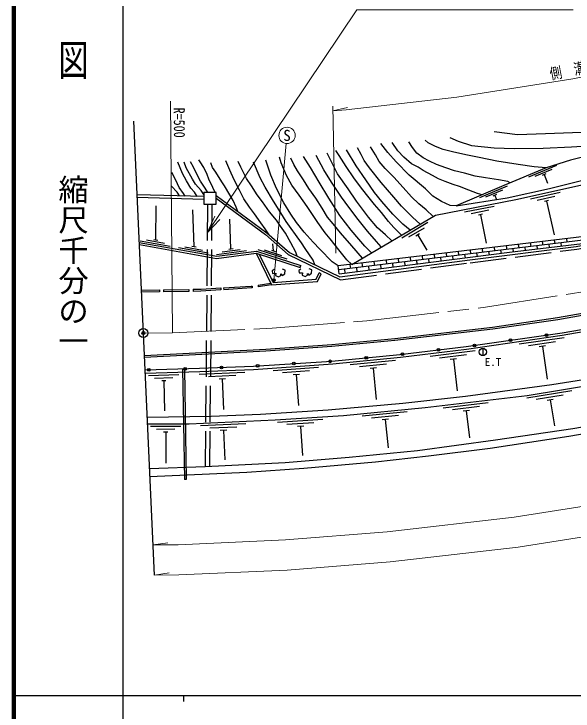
# Model space of a CAD drawing. Units: millimetres at full size, sheet at 1:1000; details may follow other scales. Extents: x 40000 to 680000, y 20000 to 380000.
# Drawn here: x 40000 to 132360, y 202409 to 317508 of the extents above; entities that cross this region are included whole.
import ezdxf
from ezdxf.enums import TextEntityAlignment as Align

# ---------------------------------------------------------------- set-up
doc = ezdxf.new("R2010")
doc.units = ezdxf.units.MM
doc.header["$LTSCALE"] = 1000
doc.header["$PDMODE"] = 32
doc.header["$PDSIZE"] = 500
doc.linetypes.add('CHAIN', pattern=[18.5, 12, -1.5, 3.5, -1.5])
doc.linetypes.add('DASHED', pattern=[7.5, 6, -1.5])
for name, color, linetype, lineweight in [('M-BGD', 7, 'Continuous', 25), ('M-BMK', 2, 'CHAIN', 13), ('M-BMK-OTRS', 5, 'Continuous', 25), ('M-BMK-SRVR', 3, 'Continuous', 25), ('M-STR-HTXT', 7, 'Continuous', 13), ('M-STR-STRC', 7, 'Continuous', 25), ('M-TTL', 2, 'Continuous', 140), ('M-TTL-BAND', 7, 'Continuous', 25)]:
    doc.layers.add(name, color=color, linetype=linetype, lineweight=lineweight)
doc.layers.add('M-OTRS', color=6, linetype='Continuous')
doc.styles.add('@ＭＳ ゴシック', font='')
doc.styles.add('ＭＳ ゴシック', font='')
doc.styles.get('@ＭＳ ゴシック').set_extended_font_data('@MS Gothic')
doc.styles.get('ＭＳ ゴシック').set_extended_font_data('MS Gothic')

# ---------------------------------------------------------------- blocks, each defined once
blk = doc.blocks.new('open_arrow')
at = {"color": 0, "linetype": 'Continuous', "lineweight": -2}
blk.add_lwpolyline([(7.5, 1.25), (0, 0), (7.5, -1.25)], dxfattribs=at)

msp = doc.modelspace()

# ---------------------------------------------------------------- hatches: boundary and pattern name
at = {"layer": 'M-STR-STRC'}
msp.add_hatch(color=256, dxfattribs=at).paths.add_polyline_path([(83134, 273659, -1), (82695, 273420, -0.41421), (82795, 273759, -0.41421)])

# ---------------------------------------------------------------- linework, layer by layer
at = {"layer": 'M-BGD'}
for p, q in [((129635, 292496), (125024, 290562)), ((128829, 291833), (126062, 290672)), ((127884, 291111), (127239, 290841)), ((127561, 290976), (128142, 289593)), ((121486, 289079), (116879, 287135)), ((120681, 288414), (117917, 287248)), ((130222, 288031), (125340, 286948)), ((71374, 287354), (60341, 287658)), ((71374, 286886), (60362, 287188)), ((119739, 287690), (119094, 287418)), ((119416, 287554), (119698, 286886)), ((129343, 287375), (126414, 286725)), ((128318, 286687), (127634, 286535)), ((127976, 286611), (129218, 281015)), ((63432, 280219), (63514, 285826)), ((119352, 285721), (114443, 284770)), ((69751, 279091), (69553, 285192)), ((118455, 285089), (115510, 284518)), ((117412, 284428), (116725, 284295)), ((117068, 284362), (117978, 279666)), ((75840, 278719), (75681, 283621)), ((108396, 283048), (104087, 280513)), ((107763, 282153), (105177, 280632)), ((106999, 281182), (106396, 280828)), ((106698, 281005), (108177, 278490)), ((60865, 280068), (65788, 279189)), ((61903, 280188), (64856, 279660)), ((63087, 280281), (63777, 280158)), ((125417, 279115), (125347, 279704)), ((127403, 279357), (127332, 279942)), ((129388, 279599), (129318, 280181)), ((130446, 279176), (130381, 279720)), ((131373, 279841), (131304, 280419)), ((67184, 278940), (72107, 278061)), ((68222, 279059), (71175, 278532)), ((69406, 279153), (70096, 279030)), ((74391, 278229), (77366, 278614)), ((75493, 278674), (76187, 278764)), ((80310, 278594), (85066, 277050)), ((81354, 278571), (84207, 277645)), ((82873, 278393), (82792, 279540)), ((117476, 278146), (117404, 278751)), ((119461, 278388), (119389, 278989)), ((121447, 278630), (121375, 279228)), ((122502, 278227), (122439, 278751)), ((123432, 278872), (123361, 279466)), ((124488, 278464), (124425, 278993)), ((126474, 278701), (126410, 279236)), ((128460, 278939), (128395, 279478)), ((73437, 277804), (78396, 278444)), ((82540, 278501), (83206, 278285)), ((107550, 276935), (107475, 277560)), ((109535, 277177), (109460, 277798)), ((111520, 277419), (111446, 278036)), ((112581, 276975), (112513, 277541)), ((113506, 277662), (113432, 278275)), ((114565, 277226), (114498, 277783)), ((115491, 277904), (115418, 278513)), ((116549, 277477), (116483, 278025)), ((118533, 277729), (118469, 278267)), ((120518, 277980), (120454, 278509)), ((97623, 275724), (97546, 276369)), ((99609, 275967), (99532, 276607)), ((101594, 276209), (101517, 276845)), ((102660, 275719), (102586, 276330)), ((103579, 276451), (103503, 277084)), ((104644, 275970), (104572, 276572)), ((105564, 276693), (105489, 277322)), ((106628, 276221), (106557, 276814)), ((108612, 276472), (108542, 277056)), ((110597, 276724), (110528, 277298)), ((87258, 275653), (87367, 275988)), ((93731, 274588), (93574, 275892)), ((94723, 274714), (94645, 275361)), ((95638, 275482), (95560, 276131)), ((96707, 274965), (96631, 275603)), ((98691, 275216), (98616, 275845)), ((100676, 275467), (100601, 276088)), ((90765, 274625), (90429, 274786)), ((80319, 272734), (82431, 273051)), ((61062, 271926), (64018, 271967)), ((64018, 271967), (64023, 271619)), ((64711, 271976), (68883, 272034)), ((64711, 271976), (64716, 271628)), ((68888, 271684), (64716, 271628)), ((68883, 272034), (68888, 271684)), ((69595, 272044), (69600, 271693)), ((74161, 272260), (74183, 271930)), ((74639, 272289), (74661, 271962)), ((79333, 272587), (79377, 272287)), ((80319, 272734), (80363, 272433)), ((82572, 272760), (80363, 272433)), ((64023, 271619), (61077, 271580)), ((130866, 264048), (123445, 262964)), ((129447, 263386), (124994, 262735)), ((127805, 262691), (126766, 262539)), ((127285, 262615), (128074, 257216)), ((116203, 261874), (108758, 260963)), ((117458, 262294), (117458, 261094)), ((103006, 260282), (95541, 259559)), ((114768, 261245), (110302, 260699)), ((113111, 260589), (112069, 260461)), ((112590, 260525), (113233, 255265)), ((90310, 259118), (82828, 258599)), ((101556, 259690), (97077, 259256)), ((99883, 259075), (98838, 258974)), ((99360, 259025), (99860, 253866)), ((67232, 257902), (62234, 257762)), ((67868, 258922), (68149, 240619)), ((68181, 258931), (68462, 240624)), ((78115, 258313), (70622, 257995)), ((88845, 258565), (84356, 258254)), ((87155, 257997), (86108, 257924)), ((86631, 257961), (86986, 252842)), ((66245, 257424), (63246, 257340)), ((65108, 256942), (64408, 256923)), ((64758, 256932), (64895, 251985)), ((76636, 257800), (72140, 257609)), ((74931, 257277), (73882, 257232)), ((74407, 257255), (74621, 252216)), ((132139, 255276), (124736, 254070)), ((130730, 254591), (126289, 253867)), ((118326, 253315), (110878, 252431)), ((129100, 253869), (128064, 253700)), ((128582, 253785), (129276, 249522)), ((116889, 252691), (112420, 252161)), ((104983, 251798), (97518, 251074)), ((103533, 251205), (99054, 250771)), ((115229, 252041), (114186, 251918)), ((114708, 251979), (115235, 247530)), ((78321, 249817), (70829, 249480)), ((91023, 250552), (83539, 250059)), ((89555, 250004), (85065, 249709)), ((101860, 250590), (100814, 250489)), ((101337, 250540), (101791, 245856)), ((67563, 249390), (62563, 249365)), ((66566, 248935), (63566, 248920)), ((76843, 249300), (72348, 249098)), ((75140, 248773), (74091, 248726)), ((74616, 248749), (74835, 243869)), ((87864, 249442), (86816, 249373)), ((87340, 249407), (87658, 244582)), ((65418, 248479), (64718, 248475)), ((65068, 248477), (65094, 243352)), ((68462, 240624), (68149, 240619))]:
    msp.add_line(p, q, dxfattribs=at)
at = {"layer": 'M-BGD', "linetype": 'DASHED'}
for p, q in [((71985, 286101), (71592, 242813)), ((72702, 286101), (72309, 242847))]:
    msp.add_line(p, q, dxfattribs=at)
at = {"layer": 'M-BGD'}
for points in [[(112003, 297085), (113389, 296478), (115568, 295809), (119335, 295389), (122604, 295296), (127423, 295360), (132092, 295547), (137385, 295897), (140008, 296128), (142120, 296459), (145131, 296959), (148084, 297586), (150238, 298241), (152220, 298915), (155157, 300074), (159699, 301800), (162460, 303139), (165282, 304701), (167564, 306050)], [(61570, 260828), (81618, 261883), (92513, 262635), (102932, 263628), (119080, 265501), (129855, 267082), (148729, 270413), (165898, 274041), (185407, 278990), (212473, 286590), (226690, 290684), (238152, 293864), (245903, 295815), (251399, 297075), (258870, 298508), (265656, 299687), (273562, 300852), (279243, 301561), (285794, 302244), (295172, 302909), (307498, 303393), (322175, 303242), (330520, 302815)], [(119350, 298113), (123157, 297582), (127804, 297750), (133739, 297974), (139047, 298484), (142945, 298819), (148036, 299591), (151521, 300299), (154554, 301401), (160013, 303786)], [(61557, 261122), (81600, 262177), (92489, 262928), (102901, 263920), (119042, 265793), (129808, 267372), (148673, 270702), (165831, 274328), (185331, 279274), (212393, 286873), (226610, 290967), (238077, 294149), (245835, 296101), (251338, 297363), (258817, 298798), (265609, 299977), (273522, 301143), (279210, 301854), (281209, 302062)], [(61665, 258750), (70661, 259000), (79561, 259378), (92531, 260166), (103756, 261288), (114711, 262585), (130572, 264860), (148107, 267908), (164411, 271434), (183821, 276273), (200070, 280806), (214808, 285057), (228718, 288866), (241499, 292330), (250736, 294456), (259492, 296176), (273430, 298372), (283317, 299607), (289547, 300178), (299085, 300761), (310546, 301042), (327808, 300829)], [(61690, 258197), (70680, 258448), (79589, 258826), (92657, 259732), (103849, 260816), (114782, 262153), (130576, 264460), (148247, 267565), (164459, 271037), (183929, 275909), (200136, 280424), (214958, 284525), (229008, 288543), (241608, 291960), (250826, 294046), (259530, 295784), (273427, 297974), (283352, 299183), (289582, 299770), (299078, 300365), (310596, 300661), (327808, 300276)], [(113039, 285841), (112052, 285856), (110633, 286560), (109203, 287438), (107963, 288608), (105304, 290884), (103119, 293102), (101763, 294633), (100630, 296104)], [(117335, 287653), (116592, 287864), (115147, 288436), (113603, 289014), (112573, 289367), (111215, 289844), (110158, 290307), (109163, 290837), (107624, 291648), (106753, 292208), (105649, 292784), (104384, 293851), (103412, 294890), (102485, 296284)], [(121989, 289614), (121589, 289844), (120064, 290135), (117874, 290461), (116179, 290729), (114400, 291221), (112751, 291583), (111331, 292074), (109786, 292637), (108663, 293180), (107615, 293771), (106575, 294522), (105827, 295433), (105216, 296383)], [(127911, 292099), (125920, 292288), (123298, 292661), (119781, 293204), (116845, 293787), (114906, 294178), (112688, 294668), (110929, 295133), (109635, 295601), (108451, 296207), (107932, 296645)], [(103996, 280982), (102758, 282274), (101891, 283242), (100734, 284726), (99587, 286041), (98653, 287127), (97438, 288717), (96171, 290474), (94873, 292324), (93743, 294121), (93199, 294951)], [(105431, 281826), (104220, 282807), (102578, 284448), (100774, 286518), (99564, 288019), (98125, 290108), (96546, 292404), (94956, 295062)], [(107116, 282817), (105864, 283970), (104004, 285790), (102767, 287231), (100641, 289676), (98713, 292098), (97880, 293319), (97339, 294274), (96778, 295414)], [(109246, 284070), (108102, 285146), (106870, 286146), (105697, 287310), (104313, 288839), (102727, 290536), (101308, 291973), (100358, 293158), (99730, 294263), (98911, 295540)], [(95796, 276159), (94999, 276937), (93676, 278582), (92214, 280363), (91385, 281365), (90190, 283074), (88420, 285722), (87121, 287563), (85910, 289217), (84999, 290835), (84160, 292945), (83870, 293862)], [(97563, 277198), (95793, 279228), (93965, 281379), (92733, 282834), (91806, 283933), (90917, 285423), (89871, 287074), (88732, 288663), (87833, 290095), (86819, 291581), (86247, 292662), (85761, 293717)], [(99054, 278075), (97938, 279162), (96996, 280298), (95730, 281809), (93847, 284221), (92013, 287079), (90432, 289746), (89000, 292138), (87850, 293996)], [(100683, 279034), (99915, 279928), (98418, 281626), (96850, 283567), (95318, 285598), (94104, 287251), (92437, 289734), (91175, 291790), (89942, 294160)], [(102421, 280055), (101394, 281023), (100058, 282210), (98551, 283965), (96584, 286585), (95199, 288639), (93437, 291100), (91757, 294534)], [(70257, 287385), (69843, 288107), (69238, 288769), (68528, 289933), (67849, 291160), (67049, 293028)], [(71374, 287710), (70934, 288359), (70003, 289403), (69491, 290213), (68458, 292094), (68125, 293039)], [(72032, 288034), (71595, 288768), (70842, 289915), (70101, 291277), (69643, 292218), (69182, 293102)], [(73250, 288034), (72849, 288874), (72218, 290213), (71914, 290982), (71354, 292133), (70759, 293097), (70517, 293421)], [(76996, 284895), (76725, 285612), (76213, 286694), (75686, 287618), (74755, 289150), (74334, 289815), (73376, 291376), (72825, 292180), (72523, 292938)], [(82139, 281047), (81527, 282048), (80770, 283022), (79716, 284531), (78926, 285617), (77996, 286970), (77270, 288406), (76391, 290119), (75671, 291739), (74999, 293240)], [(86771, 277514), (86549, 278198), (85751, 279732), (84870, 281294), (84058, 282480), (83383, 283460), (82238, 284852), (81048, 286491), (80178, 287665), (79267, 289154), (78442, 290332), (77496, 292212), (77037, 293148)], [(89682, 276101), (89419, 276845), (88117, 278773), (87494, 279728), (86526, 281111), (85819, 282085), (84968, 283243), (84112, 284658), (82888, 286602), (81522, 288907), (80652, 290435), (79579, 293058)], [(93574, 275892), (92588, 276589), (90503, 278690), (89433, 279820), (87933, 281492), (86672, 283069), (85717, 284434), (84578, 286296), (83375, 288680), (82428, 290879), (81586, 293374)], [(93846, 274081), (115292, 276891), (132892, 279138), (146535, 281716), (163323, 285222), (177625, 288650), (182466, 292901)], [(95796, 276159), (109631, 284296), (122894, 286865), (135585, 289683), (152217, 293413), (164181, 288387), (165891, 287556)], [(68310, 287438), (67996, 287843), (67303, 288857), (66727, 290052), (66059, 291353)], [(176901, 290378), (149805, 283433), (135159, 280882), (93574, 275892)], [(93731, 274588), (121878, 278152), (134875, 279705), (150892, 282626), (177126, 289521), (176901, 290378)], [(67375, 287464), (66942, 288069), (66004, 289054)], [(177014, 289950), (149942, 282974), (134936, 280276), (93653, 275240)], [(73432, 287531), (81777, 281360), (85519, 278121), (93846, 274081)], [(73432, 287068), (81544, 281069), (85312, 277807), (93950, 273617)], [(60701, 279793), (73494, 277508), (80066, 278358), (87367, 275988)], [(60718, 279432), (73485, 277153), (80033, 277999), (87258, 275653)], [(80033, 277999), (82572, 272760), (90152, 273353), (90765, 274625)], [(80524, 277839), (82796, 273150), (89910, 273707), (90429, 274786)], [(215659, 276557), (204739, 273487), (195850, 271042), (181238, 266984), (171778, 264600), (163596, 262747), (154017, 260695), (140031, 258020), (128873, 256251), (114572, 254345), (104247, 253198), (91904, 252076), (80724, 251399), (72559, 251069), (62026, 250868)], [(62075, 249812), (68964, 249847), (83143, 250484), (94463, 251230), (107950, 252537), (124781, 254534), (142438, 257410), (159664, 260779), (173635, 264063), (188344, 267964), (215443, 275261)], [(83004, 275288), (82648, 275085), (82711, 274678), (83245, 274691), (83207, 274297), (83678, 274106), (84097, 274322), (84097, 274589), (84301, 274309), (84771, 274614), (84822, 275199), (84364, 275352)], [(87407, 275362), (87051, 275158), (87115, 274752), (87649, 274764), (87611, 274370), (88081, 274180), (88501, 274396), (88501, 274663), (88704, 274383), (89175, 274688), (89226, 275273), (88768, 275425)], [(69595, 272044), (70927, 272062), (74161, 272260)], [(74183, 271930), (70867, 271710), (69600, 271693)], [(74639, 272289), (79205, 272567), (79333, 272587)], [(79377, 272287), (79229, 272265), (74661, 271962)], [(62412, 242452), (71592, 242813), (84779, 243447), (95394, 244304), (106647, 245442), (119548, 247215), (132339, 249054), (145291, 251320), (158072, 253892), (171189, 256850), (180629, 259244), (195286, 263153), (218260, 269759)], [(62473, 241122), (78451, 241871), (87895, 242504), (99729, 243562), (108492, 244544), (118662, 245841), (131661, 247787), (142252, 249587), (156236, 252318), (169351, 255277), (181216, 258125), (194142, 261537), (209313, 265825)]]:
    msp.add_lwpolyline(points, dxfattribs=at)
for points in [[(113039, 285841), (121497, 287169), (128450, 288674), (150196, 294109), (145872, 296085), (139351, 295146), (135598, 294310), (131953, 293390), (127911, 292099), (120913, 289163)], [(71374, 286101), (73432, 286101), (73432, 288034), (71374, 288034)]]:
    msp.add_lwpolyline(points, close=True, dxfattribs=at)
at = {"layer": 'M-BGD', "linetype": 'DASHED'}
msp.add_lwpolyline([(93950, 273617), (115353, 276420), (132966, 278669), (146627, 281251), (163427, 284759), (177849, 288216), (182779, 292544)], dxfattribs=at)
at = {"layer": 'M-BGD'}
for centre, radius in [((122030, 263635), 225), ((127969, 264487), 225), ((116091, 262783), 225), ((104178, 261338), 225), ((110137, 262044), 225), ((117458, 261694), 600), ((92238, 260149), 225), ((98209, 260734), 225), ((62272, 258767), 225), ((68270, 258934), 225), ((74266, 259153), 225), ((80260, 259420), 225), ((86249, 259784), 225)]:
    msp.add_circle(centre, radius, dxfattribs=at)
at = {"layer": 'M-BMK'}
msp.add_lwpolyline([(61387, 264829), (66165, 264871), (82654, 265610), (98278, 266857), (117890, 269097), (138321, 272327), (153388, 275205), (161465, 276882), (176703, 280676), (191582, 284842), (214037, 291198), (227848, 295129), (242230, 298900), (247944, 300213), (253193, 301310), (258062, 302283), (266916, 303725), (278293, 305183), (285524, 305895), (292300, 306421), (301710, 306828), (312339, 307039), (323958, 306732)], dxfattribs=at)
at = {"layer": 'M-BMK-OTRS'}
msp.add_line((63218, 224844), (59784, 299817), dxfattribs=at)
at = {"layer": 'M-BMK-SRVR'}
msp.add_circle((61387, 264829), 750, dxfattribs=at)
at = {"layer": 'M-OTRS'}
msp.add_point((61387, 264829), dxfattribs=at)
at = {"layer": 'M-STR-HTXT'}
for p, q in [((66165, 264871), (65835, 303108)), ((93165, 277990), (92666, 302284)), ((92682, 301522), (95078, 302056)), ((82915, 273539), (84985, 296104)), ((62989, 229842), (65418, 230205)), ((63218, 224844), (65647, 225206))]:
    msp.add_line(p, q, dxfattribs=at)
for points in [[(71941, 281343), (96657, 318214), (132353, 318214)], [(92682, 301522), (94899, 301699), (113170, 303786), (132304, 306810), (146546, 309531), (153677, 311012), (167756, 314517), (170306, 315231)], [(62989, 229842), (67101, 229877), (84831, 230673), (101657, 232016), (122611, 234409), (144339, 237844), (160229, 240879), (169254, 242753), (185651, 246835), (201067, 251151), (223594, 257528), (237078, 261366), (250591, 264909), (255445, 266025), (260203, 267019), (264305, 267839), (271954, 269084), (282235, 270401), (288593, 271028), (294409, 271479), (302814, 271843), (312225, 272030), (322400, 271761), (328346, 271388)], [(63218, 224844), (67235, 224878), (85142, 225682), (102140, 227038), (123285, 229453), (145199, 232917), (161207, 235976), (170366, 237877), (186929, 242001), (202422, 246338), (224959, 252718), (238396, 256542), (251785, 260053), (256517, 261140), (261205, 262121), (265197, 262918), (272673, 264135), (282799, 265433), (289032, 266047), (294711, 266487), (302972, 266845), (312208, 267028), (322178, 266765), (328207, 266387)]]:
    msp.add_lwpolyline(points, dxfattribs=at)
msp.add_circle((85109, 297448), 1350, dxfattribs=at)
at = {"layer": 'M-STR-STRC'}
msp.add_circle((82915, 273539), 250, dxfattribs=at)
at = {"layer": 'M-TTL'}
msp.add_line((40000, 380000), (40000, 20000), dxfattribs=at)
at = {"layer": 'M-TTL-BAND'}
for p, q in [((58000, 370000), (58000, 20000)), ((40000, 205000), (579000, 205000)), ((68000, 205000), (68000, 204000))]:
    msp.add_line(p, q, dxfattribs=at)

# ---------------------------------------------------------------- block references
at = {"layer": 'M-STR-HTXT', "xscale": 400, "yscale": 400, "rotation": 56.2}
msp.add_blockref('open_arrow', (71941, 281343), dxfattribs=at)

# ---------------------------------------------------------------- texts
at = {"layer": 'M-BGD', "style": 'ＭＳ ゴシック'}
msp.add_text('E.T', height=1320, dxfattribs=at).set_placement((117788, 260701), align=Align.TOP_LEFT)
at = {"layer": 'M-STR-HTXT', "style": 'ＭＳ ゴシック', "width": 0.8}
for s, rotation, p in [('側\u3000溝\u3000L=86.0', 10.816, (135663, 307452)), ('R=500', 270.494, (65866, 299545))]:
    msp.add_text(s, height=1833, rotation=rotation, dxfattribs=at).set_placement(p, align=Align.BOTTOM_CENTER)
at = {"layer": 'M-STR-HTXT', "style": 'ＭＳ ゴシック'}
msp.add_text('S', height=1833, dxfattribs=at).set_placement((85109, 297448), align=Align.MIDDLE_CENTER)
at = {"layer": 'M-TTL-BAND', "style": '@ＭＳ ゴシック', "width": 1.4}
msp.add_text('平  面  図', height=3666, rotation=270, dxfattribs=at).set_placement((49777, 306475), align=Align.MIDDLE_RIGHT)
at = {"layer": 'M-TTL-BAND', "style": '@ＭＳ ゴシック'}
msp.add_text('縮尺千分の一', height=3666, rotation=270, dxfattribs=at).set_placement((49777, 261030), align=Align.MIDDLE_RIGHT)

doc.saveas('drawing.dxf')
